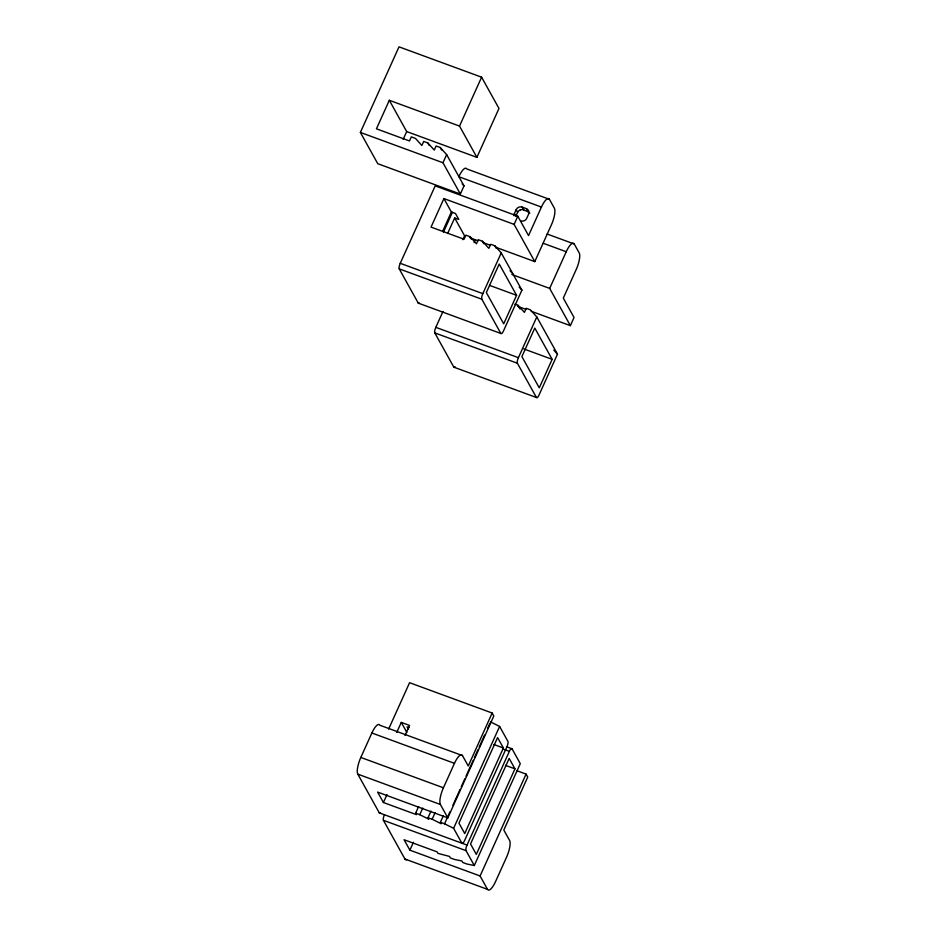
<?xml version="1.0" encoding="UTF-8"?>
<svg xmlns="http://www.w3.org/2000/svg" width="937" height="937" viewBox="0 0 937 937"><rect width="100%" height="100%" fill="white"/><g stroke="black" fill="none" stroke-linecap="round" stroke-linejoin="round"><path stroke-width="1.41" d="M360.382 132.422L399.01 46.85L481.606 77.185L498.976 108.469L476.898 157.357L406.693 131.567L389.323 100.294L376.44 128.814L409.481 140.96L411.32 136.884L415.454 138.395L421.873 145.504L423.711 141.428L427.834 142.951L434.264 150.061L436.103 145.985L440.226 147.496L446.644 154.605L464.014 185.877L460.336 194.029L377.752 163.694L360.382 132.422L442.967 162.757L460.336 194.029M403.179 139.355L406.693 131.567M442.967 162.757L446.644 154.605M476.898 157.357L459.528 126.085L481.606 77.185M534.793 261.61L514.12 224.376L443.915 198.585L431.032 227.105L464.073 239.24L465.912 235.175L470.046 236.686L476.464 243.796L478.303 239.72L482.426 241.242L488.845 248.352L490.695 244.276L494.818 245.787L501.236 252.896L521.921 290.13L503.52 330.878A4.591 1.335 -69.8 0 1 500.85 333.467L418.265 303.12L399.232 268.872A4.591 1.335 -69.8 0 1 400.251 263.309L435.201 185.889L517.798 216.224L528.55 235.585L541.434 207.065A13.786 3.994 -69.8 0 1 549.433 199.312L554.388 208.248A13.786 3.994 -69.8 0 1 551.354 224.939L534.793 261.61L495.65 247.227M442.58 231.439L451.365 211.985L443.915 198.585M443.506 232.013L452.43 212.23M447.64 233.5L454.668 217.946L458.802 219.457L455.487 213.507L451.365 211.985M462.843 239.708L464.588 235.819L454.668 217.946M514.905 304.138L517.997 305.275L524.415 312.384L526.254 308.308L530.389 309.831L536.807 316.94L557.48 354.163L539.091 394.91A4.591 1.335 -69.8 0 1 536.421 397.499L453.824 367.152L434.803 332.904A4.591 1.335 -69.8 0 1 435.822 327.341L442.99 311.447M474.087 242.589L475.282 239.942M513.956 215.779A4.591 4.263 -29 0 1 514.343 213.741L516.182 209.665A4.591 4.263 -29 0 1 522.155 207.112L526.278 208.623L527.953 211.633L523.818 210.122L522.155 207.112M500.85 333.467L481.829 299.208A4.591 1.335 -69.8 0 1 482.836 293.644L501.236 252.896M514.12 224.376L517.798 216.224M516.58 295.296L503.708 323.827L486.338 292.543L499.21 264.023L516.58 295.296L489.559 285.375M536.421 397.499L517.4 363.24A4.591 1.335 -69.8 0 1 518.407 357.676L536.807 316.94M570.364 325.643L549.679 288.409L566.241 251.737A13.786 3.994 -69.8 0 1 574.24 243.983L579.207 252.92A13.786 3.994 -69.8 0 1 576.173 269.61L563.289 298.13L574.041 317.491L570.364 325.643L531.209 311.26M506.601 746.789L512.024 748.78L520.293 763.667L474.298 865.53L466.029 850.644A4.591 1.335 -69.8 0 1 467.036 845.08L379.298 812.859L357.793 774.138A13.786 3.994 -69.8 0 1 360.827 757.447L371.872 733.003A13.786 3.994 -69.8 0 1 379.872 725.238L462.468 755.585L468.254 766.009L492.171 713.034L409.574 682.698L388.656 729.045M552.151 359.339L539.267 387.859L521.897 356.587L534.781 328.067L552.151 359.339L523.771 348.915M396.749 732.429L401.282 722.404L409.539 725.437L405.007 735.463M418.616 806.546L415.63 813.164L416.45 814.651L383.42 802.517L386.993 794.588M415.63 813.164L419.753 814.675L422.739 808.069M516.627 770.624L526.079 774.091L527.742 777.078L503.825 830.041L509.611 840.466A13.786 3.994 -69.8 0 1 506.577 857.156L495.532 881.612A13.786 3.994 -69.8 0 1 487.533 889.365L480.084 875.966L409.891 850.175L413.463 842.246M419.753 814.675L428.841 819.207L428.01 817.72L430.997 811.102M492.171 713.034L493.822 716.02L447.827 817.884L440.39 804.473A13.786 3.994 -69.8 0 1 443.424 787.783L454.457 763.339A13.786 3.994 -69.8 0 1 462.468 755.585M428.01 817.72L432.144 819.231L435.131 812.613M432.144 819.231L441.233 823.752L440.402 822.264L443.388 815.647M440.402 822.264L444.536 823.787L449.912 811.875M452.899 805.258L460.067 789.387M461.262 786.74L464.846 778.799M466.04 776.152L473.208 760.282M474.403 757.635L477.987 749.694M479.182 747.047L484.558 735.147M487.545 728.529L489.934 723.235M499.608 726.444L507.889 741.331A4.591 1.335 -69.8 0 1 506.87 746.894L464.553 840.618A4.591 1.335 -69.8 0 1 461.894 843.195L453.613 828.308L499.608 726.444L490.531 721.912M503.38 747.995L464.74 833.555L458.954 823.131L497.594 737.571L503.38 747.995L493.916 744.517M467.036 845.08L509.353 751.369A4.591 1.335 -69.8 0 1 512.024 748.78M514.963 768.844L476.324 854.403L470.538 843.979L509.166 758.42L514.963 768.844L505.5 765.365M480.084 875.966L526.079 774.091M474.298 865.53L466.86 863.996L462.737 862.473L461.906 860.986L454.48 859.44L450.346 857.929L449.526 856.43L437.954 853.373L437.134 851.885L404.093 839.751L409.891 850.175M389.323 100.294L459.528 126.085M549.433 199.312L466.837 168.965A13.786 3.994 -69.8 0 0 458.837 176.718L541.434 207.065M547.161 234.039L574.24 243.983M543.226 243.28L566.241 251.737M469.999 237.799L478.093 240.774M483.492 242.765L490.25 245.236M511.883 274.529L549.679 288.409M517.716 306.305L525.809 309.28M400.251 263.309L482.836 293.644M399.232 268.872L481.829 299.208M435.822 327.341L518.407 357.676M434.803 332.904L517.4 363.24M503.942 749.377L509.353 751.369M409.129 727.651L407.068 726.901L408.345 729.209M371.872 733.003L454.457 763.339M360.827 757.447L443.424 787.783M357.793 774.138L440.39 804.473M447.827 817.884L377.623 792.093L383.42 802.517M384.451 814.745A4.591 1.335 -69.8 0 0 383.432 820.308L466.029 850.644M383.432 820.308L404.936 859.018L487.533 889.365M444.536 823.787L453.613 828.308M462.187 183.851L464.014 185.877M510.068 270.699L512.82 273.745M519.168 287.085L521.921 290.13M553.814 350.098L557.48 354.163M516.182 209.665L517.657 212.312A19.536 5.645 -69.8 0 0 515.971 215.99M514.343 213.741L515.818 216.388M440.226 147.496L441.62 150.002M494.818 245.787L496.2 248.27M427.834 142.951L429.228 145.446M482.426 241.242L483.808 243.725M517.997 305.275L520.07 308.999M470.046 236.686L471.416 239.169M401.282 722.404L406.881 732.476M380.422 812.719A4.591 1.335 -69.8 0 1 379.298 812.859M406.693 859.709A13.786 3.994 -69.8 0 1 404.936 859.018M455.148 366.812A4.591 1.335 -69.8 0 1 453.824 367.152M419.389 302.979A4.591 1.335 -69.8 0 1 418.265 303.12M520.187 209.923A4.521 3.947 -2.9 0 1 523.9 209.97M527.859 211.809A4.521 3.525 -1.9 0 1 529.792 213.144M517.611 212.301A4.708 4.427 16.1 0 1 520.234 210.017M520.761 220.851A4.591 4.263 -29 0 0 526.735 218.286L528.573 214.222A4.591 4.263 -29 0 0 526.278 208.623"/></g></svg>
